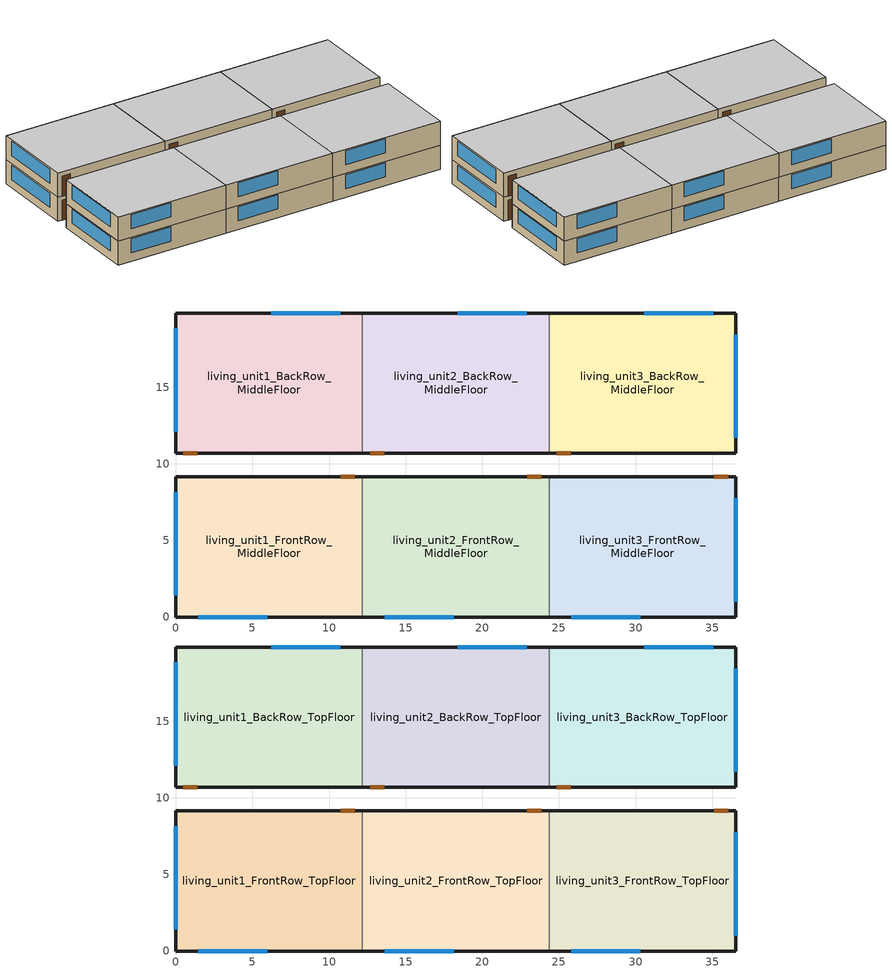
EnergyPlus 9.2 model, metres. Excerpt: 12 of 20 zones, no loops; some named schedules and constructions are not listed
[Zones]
living_unit1_FrontRow_MiddleFloor
 floor to living_unit1_FrontRow_BottomFloor (ceiling-floor-layer): 12.18,0 0,0 0,9.16 12.18,9.16 z2.74
 wall outside (ext-wall-en-std-replaceme-res-replaceme): 12.18,9.16 0,9.16 0,0 12.18,0 z2.74:5.33
 wall to living_unit2_FrontRow_MiddleFloor (interiorwall-res-replaceme): 12.18,0 12.18,9.16 z2.74:5.33
 window (ext-window-en-std-replaceme): 1.46,0 5.96,0 / 0,8.16 0,1.41 z3.66:5.18
 door (ext-door-en-std-replaceme): 11.68,9.16 10.76,9.16 z2.74:4.88
living_unit2_FrontRow_MiddleFloor
 floor to living_unit2_FrontRow_BottomFloor (ceiling-floor-layer): 24.36,0 12.18,0 12.18,9.16 24.36,9.16 z2.74
 wall outside (ext-wall-en-std-replaceme-res-replaceme): 12.18,0 24.36,0 / 24.36,9.16 12.18,9.16 z2.74:5.33
 wall to living_unit3_FrontRow_MiddleFloor (interiorwall-res-replaceme): 24.36,0 24.36,9.16 z2.74:5.33
 window (ext-window-en-std-replaceme): 13.64,0 18.14,0 z3.66:5.18
 door (ext-door-en-std-replaceme): 23.86,9.16 22.94,9.16 z2.74:4.88
living_unit3_FrontRow_MiddleFloor
 floor to living_unit3_FrontRow_BottomFloor (ceiling-floor-layer): 36.54,0 24.36,0 24.36,9.16 36.54,9.16 z2.74
 wall outside (ext-wall-en-std-replaceme-res-replaceme): 24.36,0 36.54,0 36.54,9.16 24.36,9.16 z2.74:5.33
 window (ext-window-en-std-replaceme): 36.54,1 36.54,7.75 / 25.82,0 30.32,0 z3.66:5.18
 door (ext-door-en-std-replaceme): 36.04,9.16 35.12,9.16 z2.74:4.88
living_unit1_BackRow_MiddleFloor
 floor to living_unit1_BackRow_BottomFloor (ceiling-floor-layer): 12.18,10.68 0,10.68 0,19.84 12.18,19.84 z2.74
 wall outside (ext-wall-en-std-replaceme-res-replaceme): 12.18,19.84 0,19.84 0,10.68 12.18,10.68 z2.74:5.33
 wall to living_unit2_BackRow_MiddleFloor (interiorwall-res-replaceme): 12.18,10.68 12.18,19.84 z2.74:5.33
 window (ext-window-en-std-replaceme): 10.72,19.84 6.22,19.84 / 0,18.84 0,12.09 z3.66:5.18
 door (ext-door-en-std-replaceme): 0.5,10.68 1.41,10.68 z2.74:4.88
living_unit2_BackRow_MiddleFloor
 floor to living_unit2_BackRow_BottomFloor (ceiling-floor-layer): 24.36,10.68 12.18,10.68 12.18,19.84 24.36,19.84 z2.74
 wall outside (ext-wall-en-std-replaceme-res-replaceme): 12.18,10.68 24.36,10.68 / 24.36,19.84 12.18,19.84 z2.74:5.33
 wall to living_unit3_BackRow_MiddleFloor (interiorwall-res-replaceme): 24.36,10.68 24.36,19.84 z2.74:5.33
 window (ext-window-en-std-replaceme): 22.9,19.84 18.4,19.84 z3.66:5.18
 door (ext-door-en-std-replaceme): 12.68,10.68 13.59,10.68 z2.74:4.88
living_unit3_BackRow_MiddleFloor
 floor to living_unit3_BackRow_BottomFloor (ceiling-floor-layer): 36.54,10.68 24.36,10.68 24.36,19.84 36.54,19.84 z2.74
 wall outside (ext-wall-en-std-replaceme-res-replaceme): 24.36,10.68 36.54,10.68 36.54,19.84 24.36,19.84 z2.74:5.33
 window (ext-window-en-std-replaceme): 36.54,11.68 36.54,18.43 / 35.08,19.84 30.58,19.84 z3.66:5.18
 door (ext-door-en-std-replaceme): 24.86,10.68 25.77,10.68 z2.74:4.88
living_unit3_BackRow_TopFloor
 floor to living_unit3_BackRow_MiddleFloor (ceiling-floor-layer): 36.54,10.68 24.36,10.68 24.36,19.84 36.54,19.84 z5.33
 wall outside (ext-wall-en-std-replaceme-res-replaceme): 24.36,10.68 36.54,10.68 36.54,19.84 24.36,19.84 z5.33:7.92
 wall to living_unit2_BackRow_TopFloor (interiorwall-res-replaceme): 24.36,19.84 24.36,10.68 z5.33:7.92
 window (ext-window-en-std-replaceme): 36.54,11.68 36.54,18.43 / 35.08,19.84 30.58,19.84 z6.25:7.77
 door (ext-door-en-std-replaceme): 24.86,10.68 25.77,10.68 z5.33:7.47
 ceiling to attic (attic-ceiling-en-std-replaceme): 24.36,10.68 36.54,10.68 36.54,19.84 24.36,19.84 z7.92
living_unit3_FrontRow_TopFloor
 floor to living_unit3_FrontRow_MiddleFloor (ceiling-floor-layer): 36.54,0 24.36,0 24.36,9.16 36.54,9.16 z5.33
 wall outside (ext-wall-en-std-replaceme-res-replaceme): 24.36,0 36.54,0 36.54,9.16 24.36,9.16 z5.33:7.92
 wall to living_unit2_FrontRow_TopFloor (interiorwall-res-replaceme): 24.36,9.16 24.36,0 z5.33:7.92
 window (ext-window-en-std-replaceme): 36.54,1 36.54,7.75 / 25.82,0 30.32,0 z6.25:7.77
 door (ext-door-en-std-replaceme): 36.04,9.16 35.12,9.16 z5.33:7.47
 ceiling to attic (attic-ceiling-en-std-replaceme): 24.36,0 36.54,0 36.54,9.16 24.36,9.16 z7.92
living_unit1_FrontRow_TopFloor
 floor to living_unit1_FrontRow_MiddleFloor (ceiling-floor-layer): 12.18,0 0,0 0,9.16 12.18,9.16 z5.33
 wall outside (ext-wall-en-std-replaceme-res-replaceme): 12.18,9.16 0,9.16 0,0 12.18,0 z5.33:7.92
 wall to living_unit2_FrontRow_TopFloor (interiorwall-res-replaceme): 12.18,0 12.18,9.16 z5.33:7.92
 window (ext-window-en-std-replaceme): 1.46,0 5.96,0 / 0,8.16 0,1.41 z6.25:7.77
 door (ext-door-en-std-replaceme): 11.68,9.16 10.76,9.16 z5.33:7.47
 ceiling to attic (attic-ceiling-en-std-replaceme): 0,0 12.18,0 12.18,9.16 0,9.16 z7.92
living_unit2_BackRow_TopFloor
 floor to living_unit2_BackRow_MiddleFloor (ceiling-floor-layer): 24.36,10.68 12.18,10.68 12.18,19.84 24.36,19.84 z5.33
 wall outside (ext-wall-en-std-replaceme-res-replaceme): 12.18,10.68 24.36,10.68 / 24.36,19.84 12.18,19.84 z5.33:7.92
 wall to living_unit1_BackRow_TopFloor (interiorwall-res-replaceme): 12.18,19.84 12.18,10.68 z5.33:7.92
 window (ext-window-en-std-replaceme): 22.9,19.84 18.4,19.84 z6.25:7.77
 door (ext-door-en-std-replaceme): 12.68,10.68 13.59,10.68 z5.33:7.47
 ceiling to attic (attic-ceiling-en-std-replaceme): 12.18,10.68 24.36,10.68 24.36,19.84 12.18,19.84 z7.92
living_unit2_FrontRow_TopFloor
 floor to living_unit2_FrontRow_MiddleFloor (ceiling-floor-layer): 24.36,0 12.18,0 12.18,9.16 24.36,9.16 z5.33
 wall outside (ext-wall-en-std-replaceme-res-replaceme): 12.18,0 24.36,0 / 24.36,9.16 12.18,9.16 z5.33:7.92
 window (ext-window-en-std-replaceme): 13.64,0 18.14,0 z6.25:7.77
 door (ext-door-en-std-replaceme): 23.86,9.16 22.94,9.16 z5.33:7.47
 ceiling to attic (attic-ceiling-en-std-replaceme): 12.18,0 24.36,0 24.36,9.16 12.18,9.16 z7.92
living_unit1_BackRow_TopFloor
 floor to living_unit1_BackRow_BottomFloor (ceiling-floor-layer): 12.18,10.68 0,10.68 0,19.84 12.18,19.84 z5.33
 wall outside (ext-wall-en-std-replaceme-res-replaceme): 12.18,19.84 0,19.84 0,10.68 12.18,10.68 z5.33:7.92
 window (ext-window-en-std-replaceme): 10.72,19.84 6.22,19.84 / 0,18.84 0,12.09 z6.25:7.77
 door (ext-door-en-std-replaceme): 0.5,10.68 1.41,10.68 z5.33:7.47
 ceiling to attic (attic-ceiling-en-std-replaceme): 0,10.68 12.18,10.68 12.18,19.84 0,19.84 z7.92
[Material]
Lumber_2x4: Roughness=Rough; Thickness {m}=0.0890016; Conductivity {W/m-K}=0.115458; Density {kg/m3}=512.64; Specific Heat {J/kg-K}=767.58; Thermal Absorptance=0.9; Solar Absorptance=0.7; Visible Absorptance=0.7
[Construction]
ceiling-floor-layer: Lumber_2x4
[Zone] Multiplier=1
living_unit1_FrontRow_MiddleFloor; living_unit2_FrontRow_MiddleFloor; living_unit3_FrontRow_MiddleFloor; living_unit1_BackRow_MiddleFloor; living_unit2_BackRow_MiddleFloor; living_unit3_BackRow_MiddleFloor; living_unit3_BackRow_TopFloor; living_unit3_FrontRow_TopFloor; living_unit1_FrontRow_TopFloor; living_unit2_BackRow_TopFloor; living_unit2_FrontRow_TopFloor; living_unit1_BackRow_TopFloor
[WindowShadingControl] Shading Type=ExteriorBlind; Construction with Shading=window_w_blinds; Shading Control Type=OnIfHighOutdoorAirTemperature; Setpoint {W/m2, W or deg C}=25; Shading Control Is Scheduled=Yes; Glare Control Is Active=No; Multiple Surface Control Type=Sequential
Name | Zone | Fenestration Surface 1 | Fenestration Surface 2
Shades-living_unit1_FrontRow_MiddleFloor | living_unit1_FrontRow_MiddleFloor | Window_ldf_unit1_FrontRow_MiddleFloor | Window_sdl_unit3_FrontRow_MiddleFloor
Shades-living_unit2_FrontRow_MiddleFloor | living_unit2_FrontRow_MiddleFloor | Window_ldf_unit2_FrontRow_MiddleFloor
Shades-living_unit3_FrontRow_MiddleFloor | living_unit3_FrontRow_MiddleFloor | Window_sdr_unit3_FrontRow_MiddleFloor | Window_ldf_unit3_FrontRow_MiddleFloor
Shades-living_unit1_BackRow_MiddleFloor | living_unit1_BackRow_MiddleFloor | Window_ldb_unit1_BackRow_MiddleFloor | Window_sdl_unit3_BackRow_MiddleFloor
Shades-living_unit2_BackRow_MiddleFloor | living_unit2_BackRow_MiddleFloor | Window_ldb_unit2_BackRow_MiddleFloor
Shades-living_unit3_BackRow_MiddleFloor | living_unit3_BackRow_MiddleFloor | Window_sdr_unit3_BackRow_MiddleFloor | Window_ldb_unit3_BackRow_MiddleFloor
Shades-living_unit1_FrontRow_TopFloor | living_unit1_FrontRow_TopFloor | Window_ldf_unit1_FrontRow_TopFloor | Window_sdl_unit3_FrontRow_TopFloor
Shades-living_unit2_FrontRow_TopFloor | living_unit2_FrontRow_TopFloor | Window_ldf_unit2_FrontRow_TopFloor
Shades-living_unit3_FrontRow_TopFloor | living_unit3_FrontRow_TopFloor | Window_sdr_unit3_FrontRow_TopFloor | Window_ldf_unit3_FrontRow_TopFloor
Shades-living_unit1_BackRow_TopFloor | living_unit1_BackRow_TopFloor | Window_ldb_unit1_BackRow_TopFloor | Window_sdl_unit3_BackRow_TopFloor
Shades-living_unit2_BackRow_TopFloor | living_unit2_BackRow_TopFloor | Window_ldb_unit2_BackRow_TopFloor
Shades-living_unit3_BackRow_TopFloor | living_unit3_BackRow_TopFloor | Window_sdr_unit3_BackRow_TopFloor | Window_ldb_unit3_BackRow_TopFloor
[GroundHeatTransfer:Control]
gtp_control: Run Basement Preprocessor=no; Run Slab Preprocessor=Yes
[GroundHeatTransfer:Slab:Materials]
NMAT: Number of materials=2; ALBEDO: Surface Albedo: No Snow=0.16; ALBEDO: Surface Albedo: Snow=0.4; EPSLW: Surface Emissivity: No Snow=0.9; EPSLW: Surface Emissivity: Snow=0.9; Z0: Surface Roughness: No Snow {cm}=0.75; Z0: Surface Roughness: Snow {cm}=0.05; HIN: Indoor HConv: Downward Flow {W/m2-K}=6; HIN: Indoor HConv: Upward {W/m2-K}=9
[GroundHeatTransfer:Slab:MatlProps]
RHO: Slab Material density {kg/m3}=2300; RHO: Soil Density {kg/m3}=1200; CP: Slab CP {J/kg-K}=650; CP: Soil CP {J/kg-K}=1200; TCON: Slab k {W/m-K}=0.9; TCON: Soil k {W/m-K}=1
[GroundHeatTransfer:Slab:BoundConds]
EVTR: Is surface evapotranspiration modeled=FALSE; FIXBC: is the lower boundary at a fixed temperature=TRUE; TDEEPin {C}=10; USRHflag: Is the ground surface h specified by the user?=FALSE
[GroundHeatTransfer:Slab:BldgProps]
IYRS: Number of years to iterate=10; Shape: Slab shape=0; HBLDG: Building height {m}=4; TIN1: January Indoor Average Temperature Setpoint {C}=22.22; TIN2: February Indoor Average Temperature Setpoint {C}=22.22; TIN3: March Indoor Average Temperature Setpoint {C}=22.22; TIN4: April Indoor Average Temperature Setpoint {C}=22.22; TIN5: May Indoor Average Temperature Setpoint {C}=22.22; TIN6: June Indoor Average Temperature Setpoint {C}=23.88; TIN7: July Indoor Average Temperature Setpoint {C}=23.88; TIN8: August Indoor Average Temperature Setpoint {C}=23.88; TIN9: September Indoor Average Temperature Setpoint {C}=23.88; TIN10: October Indoor Average Temperature Setpoint {C}=22.22; TIN11: November Indoor Average Temperature Setpoint {C}=22.22; TIN12: December Indoor Average Temperature Setpoint {C}=22.22; TINAmp: Daily Indoor sine wave variation amplitude {deltaC}=0; ConvTol: Convergence Tolerance=0.1
[GroundHeatTransfer:Slab:Insulation]
RINS: R value of under slab insulation {m2-K/W}=0; DINS: Width of strip of under slab insulation {m}=0; RVINS: R value of vertical insulation {m2-K/W}=1.761; ZVINS: Depth of vertical insulation {m}=1.5; IVINS: Flag: Is there vertical insulation=1
[GroundHeatTransfer:Slab:EquivalentSlab]
APRatio: The area to perimeter ratio for this slab {m}=2.84365; SLABDEPTH: Thickness of slab on grade {m}=0.1; CLEARANCE: Distance from edge of slab to domain edge {m}=15; ZCLEARANCE: Distance from bottom of slab to domain bottom {m}=15
[People] Number of People Schedule=occupancy_sch; Number of People Calculation Method=People; Number of People=2; Fraction Radiant=0; Sensible Heat Fraction=autocalculate; Activity Level Schedule=activity_sch; Enable ASHRAE 55 Comfort Warnings=No; Mean Radiant Temperature Calculation Type=ZoneAveraged
Name | Zone or ZoneList
people_unit1_FrontRow_MiddleFloor | living_unit1_FrontRow_MiddleFloor
people_unit2_FrontRow_MiddleFloor | living_unit2_FrontRow_MiddleFloor
people_unit3_FrontRow_MiddleFloor | living_unit3_FrontRow_MiddleFloor
people_unit1_BackRow_MiddleFloor | living_unit1_BackRow_MiddleFloor
people_unit2_BackRow_MiddleFloor | living_unit2_BackRow_MiddleFloor
people_unit3_BackRow_MiddleFloor | living_unit3_BackRow_MiddleFloor
people_unit1_FrontRow_TopFloor | living_unit1_FrontRow_TopFloor
people_unit2_FrontRow_TopFloor | living_unit2_FrontRow_TopFloor
people_unit3_FrontRow_TopFloor | living_unit3_FrontRow_TopFloor
people_unit1_BackRow_TopFloor | living_unit1_BackRow_TopFloor
people_unit2_BackRow_TopFloor | living_unit2_BackRow_TopFloor
people_unit3_BackRow_TopFloor | living_unit3_BackRow_TopFloor
[Lights] Design Level Calculation Method=Watts/Area; Return Air Fraction=0; Fraction Radiant=0.6; Fraction Visible=0.2; Fraction Replaceable=0
Name | Zone or ZoneList | Schedule | Watts per Zone Floor Area {W/m2}
Living Hardwired Lighting1_FrontRow_MiddleFloor | living_unit1_FrontRow_MiddleFloor | LightingProfile_EELighting | 1.239
Living Plug-in Lighting1_FrontRow_MiddleFloor | living_unit1_FrontRow_MiddleFloor | LightingProfile | 0.3097
Living Hardwired Lighting2_FrontRow_MiddleFloor | living_unit2_FrontRow_MiddleFloor | LightingProfile | 1.239
Living Plug-in Lighting2_FrontRow_MiddleFloor | living_unit2_FrontRow_MiddleFloor | LightingProfile | 0.3097
Living Hardwired Lighting3_FrontRow_MiddleFloor | living_unit3_FrontRow_MiddleFloor | LightingProfile_EELighting | 1.239
Living Plug-in Lighting3_FrontRow_MiddleFloor | living_unit3_FrontRow_MiddleFloor | LightingProfile_EELighting | 0.3097
Living Hardwired Lighting1_BackRow_MiddleFloor | living_unit1_BackRow_MiddleFloor | LightingProfile_EELighting | 1.239
Living Plug-in Lighting1_BackRow_MiddleFloor | living_unit1_BackRow_MiddleFloor | LightingProfile_EELighting | 0.3097
Living Hardwired Lighting2_BackRow_MiddleFloor | living_unit2_BackRow_MiddleFloor | LightingProfile_EELighting | 1.239
Living Plug-in Lighting2_BackRow_MiddleFloor | living_unit2_BackRow_MiddleFloor | LightingProfile_EELighting | 0.3097
Living Hardwired Lighting3_BackRow_MiddleFloor | living_unit3_BackRow_MiddleFloor | LightingProfile_EELighting | 1.239
Living Plug-in Lighting3_BackRow_MiddleFloor | living_unit3_BackRow_MiddleFloor | LightingProfile_EELighting | 0.3097
Living Hardwired Lighting1_FrontRow_TopFloor | living_unit1_FrontRow_TopFloor | LightingProfile_EELighting | 1.239
Living Plug-in Lighting1_FrontRow_TopFloor | living_unit1_FrontRow_TopFloor | LightingProfile_EELighting | 0.3097
Living Hardwired Lighting2_FrontRow_TopFloor | living_unit2_FrontRow_TopFloor | LightingProfile_EELighting | 1.239
Living Plug-in Lighting2_FrontRow_TopFloor | living_unit2_FrontRow_TopFloor | LightingProfile_EELighting | 0.3097
Living Hardwired Lighting3_FrontRow_TopFloor | living_unit3_FrontRow_TopFloor | LightingProfile_EELighting | 1.239
Living Plug-in Lighting3_FrontRow_TopFloor | living_unit3_FrontRow_TopFloor | LightingProfile_EELighting | 0.3097
Living Hardwired Lighting1_BackRow_TopFloor | living_unit1_BackRow_TopFloor | LightingProfile_EELighting | 1.239
Living Plug-in Lighting1_BackRow_TopFloor | living_unit1_BackRow_TopFloor | LightingProfile_EELighting | 0.3097
Living Hardwired Lighting2_BackRow_TopFloor | living_unit2_BackRow_TopFloor | LightingProfile_EELighting | 1.239
Living Plug-in Lighting2_BackRow_TopFloor | living_unit2_BackRow_TopFloor | LightingProfile_EELighting | 0.3097
Living Hardwired Lighting3_BackRow_TopFloor | living_unit3_BackRow_TopFloor | LightingProfile_EELighting | 1.239
Living Plug-in Lighting3_BackRow_TopFloor | living_unit3_BackRow_TopFloor | LightingProfile_EELighting | 0.3097
[ElectricEquipment]
Name | Zone or ZoneList | Schedule | Design Level Calculation Method | Design Level {W} | Fraction Latent | Fraction Radiant | Fraction Lost | Watts per Zone Floor Area {W/m2}
Refrigerator1_FrontRow_MiddleFloor | living_unit1_FrontRow_MiddleFloor | Refrigerator | EquipmentLevel | 91.094 | 0 | 0 | 0
Misc Elec Load1_FrontRow_MiddleFloor | living_unit1_FrontRow_MiddleFloor | MiscPlugLoad | Watts/Area |  | 0.062439 | 0.411909 | 0.251045 | 2.46
Clothes Washer1_FrontRow_MiddleFloor | living_unit1_FrontRow_MiddleFloor | ClothesWasher | EquipmentLevel | 29.5818 | 0 | 0.48 | 0.2
Clothes Dryer1_FrontRow_MiddleFloor | living_unit1_FrontRow_MiddleFloor | ClothesDryer | EquipmentLevel | 222.113 | 0.05 | 0.09 | 0.8
Dishwasher1_FrontRow_MiddleFloor | living_unit1_FrontRow_MiddleFloor | Dishwasher | EquipmentLevel | 68.3276 | 0.15 | 0.36 | 0.25
Misc Elec Load21_FrontRow_MiddleFloor | living_unit1_FrontRow_MiddleFloor | always_avail | EquipmentLevel | 121.881 | 0.062439 | 0.411909 | 0.251045
Refrigerator2_FrontRow_MiddleFloor | living_unit2_FrontRow_MiddleFloor | Refrigerator | EquipmentLevel | 91.094 | 0 | 0 | 0
Misc Elec Load2_FrontRow_MiddleFloor | living_unit2_FrontRow_MiddleFloor | MiscPlugLoad | Watts/Area |  | 0.062439 | 0.411909 | 0.251045 | 2.46
Clothes Washer2_FrontRow_MiddleFloor | living_unit2_FrontRow_MiddleFloor | ClothesWasher | EquipmentLevel | 29.5818 | 0 | 0.48 | 0.2
Clothes Dryer2_FrontRow_MiddleFloor | living_unit2_FrontRow_MiddleFloor | ClothesDryer | EquipmentLevel | 222.113 | 0.05 | 0.09 | 0.8
Dishwasher2_FrontRow_MiddleFloor | living_unit2_FrontRow_MiddleFloor | Dishwasher | EquipmentLevel | 68.3276 | 0.15 | 0.36 | 0.25
Misc Elec Load22_FrontRow_MiddleFloor | living_unit2_FrontRow_MiddleFloor | always_avail | EquipmentLevel | 121.881 | 0.062439 | 0.411909 | 0.251045
Refrigerator3_FrontRow_MiddleFloor | living_unit3_FrontRow_MiddleFloor | Refrigerator | EquipmentLevel | 91.094 | 0 | 0 | 0
Misc Elec Load3_FrontRow_MiddleFloor | living_unit3_FrontRow_MiddleFloor | MiscPlugLoad | Watts/Area |  | 0.062439 | 0.411909 | 0.251045 | 2.46
Clothes Washer3_FrontRow_MiddleFloor | living_unit3_FrontRow_MiddleFloor | ClothesWasher | EquipmentLevel | 29.5818 | 0 | 0.48 | 0.2
Clothes Dryer3_FrontRow_MiddleFloor | living_unit3_FrontRow_MiddleFloor | ClothesDryer | EquipmentLevel | 222.113 | 0.05 | 0.09 | 0.8
Dishwasher3_FrontRow_MiddleFloor | living_unit3_FrontRow_MiddleFloor | Dishwasher | EquipmentLevel | 68.3276 | 0.15 | 0.36 | 0.25
Misc Elec Load23_FrontRow_MiddleFloor | living_unit3_FrontRow_MiddleFloor | always_avail | EquipmentLevel | 121.881 | 0.062439 | 0.411909 | 0.251045
Refrigerator1_BackRow_MiddleFloor | living_unit1_BackRow_MiddleFloor | Refrigerator | EquipmentLevel | 91.094 | 0 | 0 | 0
Misc Elec Load1_BackRow_MiddleFloor | living_unit1_BackRow_MiddleFloor | MiscPlugLoad | Watts/Area |  | 0.062439 | 0.411909 | 0.251045 | 2.46
Clothes Washer1_BackRow_MiddleFloor | living_unit1_BackRow_MiddleFloor | ClothesWasher | EquipmentLevel | 29.5818 | 0 | 0.48 | 0.2
Clothes Dryer1_BackRow_MiddleFloor | living_unit1_BackRow_MiddleFloor | ClothesDryer | EquipmentLevel | 222.113 | 0.05 | 0.09 | 0.8
Dishwasher1_BackRow_MiddleFloor | living_unit1_BackRow_MiddleFloor | Dishwasher | EquipmentLevel | 68.3276 | 0.15 | 0.36 | 0.25
Misc Elec Load21_BackRow_MiddleFloor | living_unit1_BackRow_MiddleFloor | always_avail | EquipmentLevel | 121.881 | 0.062439 | 0.411909 | 0.251045
Refrigerator2_BackRow_MiddleFloor | living_unit2_BackRow_MiddleFloor | Refrigerator | EquipmentLevel | 91.094 | 0 | 0 | 0
Misc Elec Load2_BackRow_MiddleFloor | living_unit2_BackRow_MiddleFloor | MiscPlugLoad | Watts/Area |  | 0.062439 | 0.411909 | 0.251045 | 2.46
Clothes Washer2_BackRow_MiddleFloor | living_unit2_BackRow_MiddleFloor | ClothesWasher | EquipmentLevel | 29.5818 | 0 | 0.48 | 0.2
Clothes Dryer2_BackRow_MiddleFloor | living_unit2_BackRow_MiddleFloor | ClothesDryer | EquipmentLevel | 222.113 | 0.05 | 0.09 | 0.8
Dishwasher2_BackRow_MiddleFloor | living_unit2_BackRow_MiddleFloor | Dishwasher | EquipmentLevel | 68.3276 | 0.15 | 0.36 | 0.25
Misc Elec Load22_BackRow_MiddleFloor | living_unit2_BackRow_MiddleFloor | always_avail | EquipmentLevel | 121.881 | 0.062439 | 0.411909 | 0.251045
Refrigerator3_BackRow_MiddleFloor | living_unit3_BackRow_MiddleFloor | Refrigerator | EquipmentLevel | 91.094 | 0 | 0 | 0
Misc Elec Load3_BackRow_MiddleFloor | living_unit3_BackRow_MiddleFloor | MiscPlugLoad | Watts/Area |  | 0.062439 | 0.411909 | 0.251045 | 2.46
Clothes Washer3_BackRow_MiddleFloor | living_unit3_BackRow_MiddleFloor | ClothesWasher | EquipmentLevel | 29.5818 | 0 | 0.48 | 0.2
Clothes Dryer3_BackRow_MiddleFloor | living_unit3_BackRow_MiddleFloor | ClothesDryer | EquipmentLevel | 222.113 | 0.05 | 0.09 | 0.8
Dishwasher3_BackRow_MiddleFloor | living_unit3_BackRow_MiddleFloor | Dishwasher | EquipmentLevel | 68.3276 | 0.15 | 0.36 | 0.25
Misc Elec Load23_BackRow_MiddleFloor | living_unit3_BackRow_MiddleFloor | always_avail | EquipmentLevel | 121.881 | 0.062439 | 0.411909 | 0.251045
Refrigerator1_FrontRow_TopFloor | living_unit1_FrontRow_TopFloor | Refrigerator | EquipmentLevel | 91.094 | 0 | 0 | 0
Misc Elec Load1_FrontRow_TopFloor | living_unit1_FrontRow_TopFloor | MiscPlugLoad | Watts/Area |  | 0.062439 | 0.411909 | 0.251045 | 2.46
Clothes Washer1_FrontRow_TopFloor | living_unit1_FrontRow_TopFloor | ClothesWasher | EquipmentLevel | 29.5818 | 0 | 0.48 | 0.2
Clothes Dryer1_FrontRow_TopFloor | living_unit1_FrontRow_TopFloor | ClothesDryer | EquipmentLevel | 222.113 | 0.05 | 0.09 | 0.8
Dishwasher1_FrontRow_TopFloor | living_unit1_FrontRow_TopFloor | Dishwasher | EquipmentLevel | 68.3276 | 0.15 | 0.36 | 0.25
Misc Elec Load21_FrontRow_TopFloor | living_unit1_FrontRow_TopFloor | always_avail | EquipmentLevel | 121.881 | 0.062439 | 0.411909 | 0.251045
Refrigerator2_FrontRow_TopFloor | living_unit2_FrontRow_TopFloor | Refrigerator | EquipmentLevel | 91.094 | 0 | 0 | 0
Misc Elec Load2_FrontRow_TopFloor | living_unit2_FrontRow_TopFloor | MiscPlugLoad | Watts/Area |  | 0.062439 | 0.411909 | 0.251045 | 2.46
Clothes Washer2_FrontRow_TopFloor | living_unit2_FrontRow_TopFloor | ClothesWasher | EquipmentLevel | 29.5818 | 0 | 0.48 | 0.2
